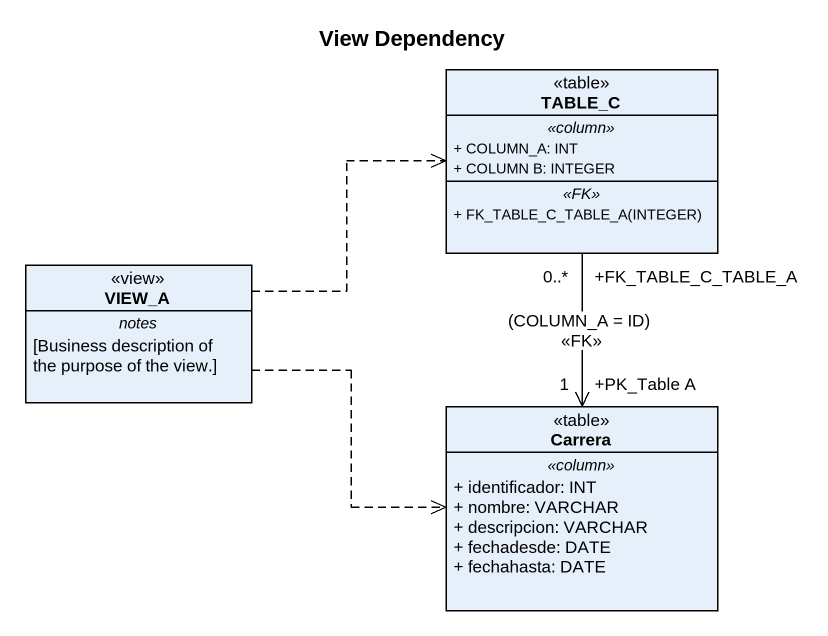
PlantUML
@startuml
title View Dependency
hide circle
hide empty members
skinparam classAttributeIconSize 0
class TABLE_C <<table>> {
  .. <<column>> ..
  + COLUMN_A: INT
  + COLUMN B: INTEGER
  .. <<FK>> ..
  + FK_TABLE_C_TABLE_A(INTEGER)
}
class VIEW_A <<view>> {
  -- notes --
  [Business description of the purpose of the view.]
}
class Carrera <<table>> {
  .. <<column>> ..
  + identificador: INT
  + nombre: VARCHAR
  + descripcion: VARCHAR
  + fechadesde: DATE
  + fechahasta: DATE
}
TABLE_C "+FK_TABLE_C_TABLE_A\n0..*" --> "+PK_Table A\n1" Carrera : (COLUMN_A = ID)\n<<FK>>
VIEW_A .right.> TABLE_C
VIEW_A .right.> Carrera
@enduml
